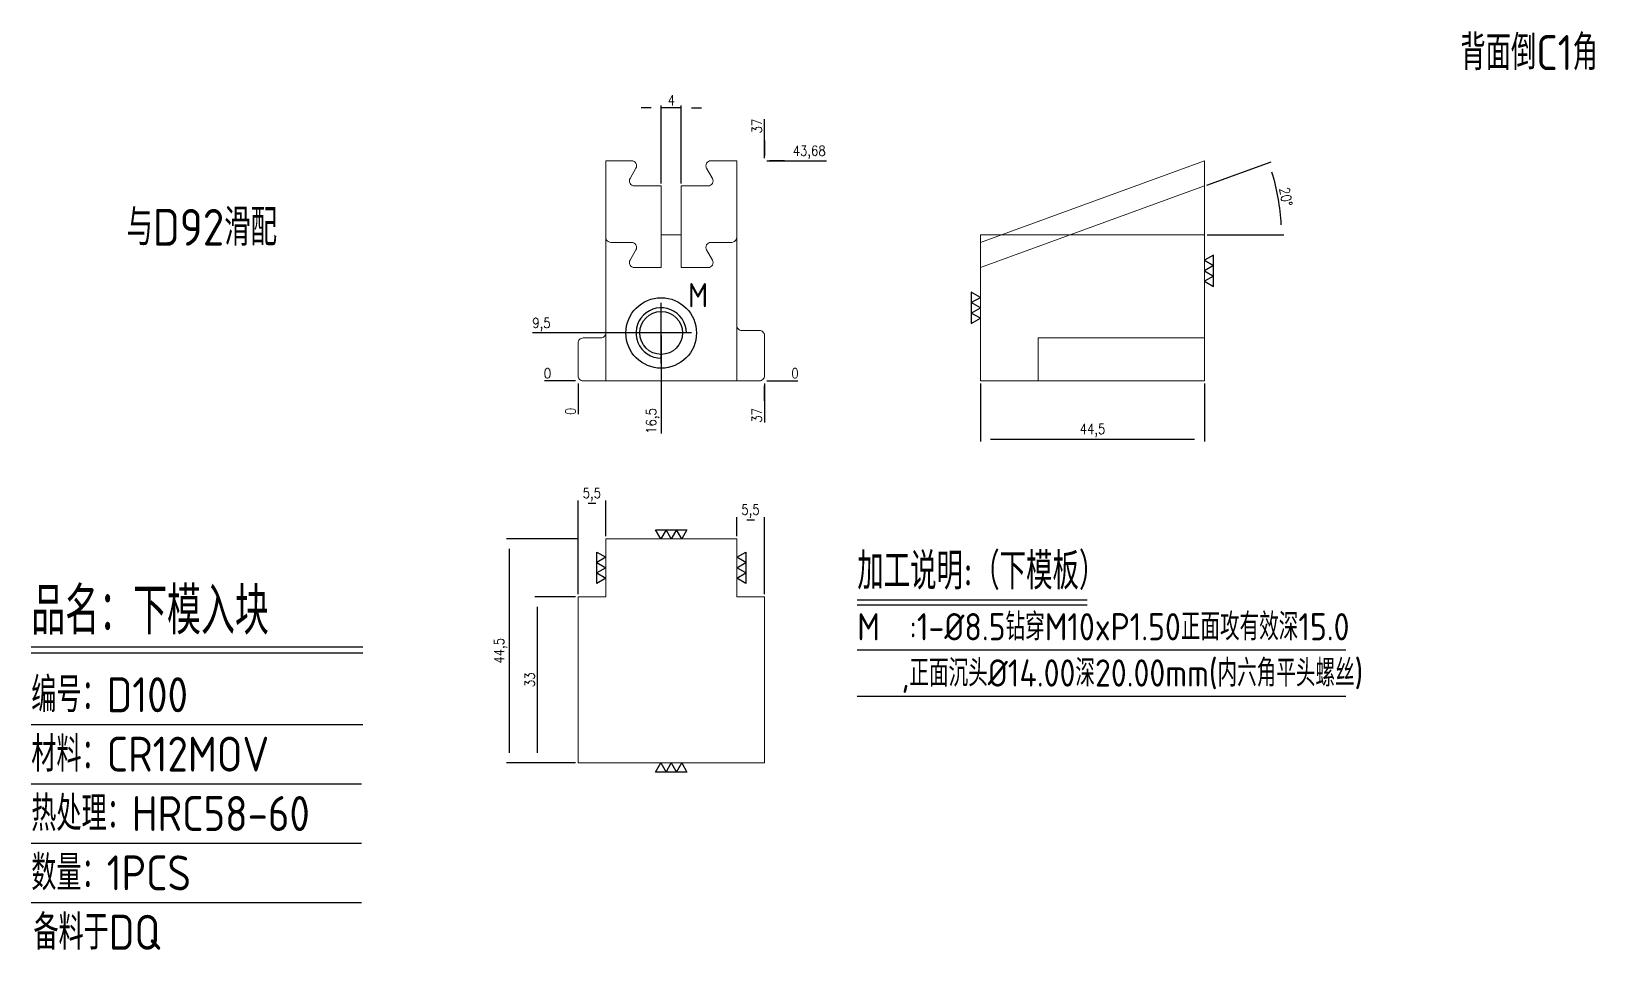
# Model space of a CAD drawing. Header units: millimetres. Extents: x 129306 to 129617, y -3025 to -2842.
import ezdxf
from ezdxf.enums import TextEntityAlignment as Align

# ---------------------------------------------------------------- set-up
doc = ezdxf.new("R2010")
doc.units = ezdxf.units.MM
doc.linetypes.add('CENTER', pattern=[0])
for name, color, linetype in [('DIE_P', 2, 'Continuous'), ('DIM', 4, 'Continuous'), ('LB_P', 2, 'Continuous'), ('TEXT', 4, 'Continuous')]:
    doc.layers.add(name, color=color, linetype=linetype)
doc.styles.add('gbenor', font='gbenor.shx', dxfattribs={"bigfont": 'gbcbig.shx'})
doc.styles.get("Standard").update_dxf_attribs({"font": 'txt.shx', "width": 0.85, "bigfont": 'ctxt.shx'})
doc.dimstyles.new('T-2-WX', dxfattribs={"dimtxt": 2, "dimasz": 2, "dimexe": 0.5, "dimexo": 0.5, "dimgap": 0.5, "dimtad": 1, "dimtxsty": 'Standard', "dimblk": 'OPEN30', "dimcen": 0, "dimazin": 3, "dimtfac": 1, "dimtmove": 0, "dimatfit": 3, "dimldrblk": 'OPEN30', "dimlwd": -1, "dimlwe": -1})

# ---------------------------------------------------------------- blocks, each defined once
blk = doc.blocks.new('*D7579')
at = {"layer": 'Defpoints', "color": 0}
for p in [(129494.74, -2911.79), (129539.24, -2911.79), (129539.24, -2923.35)]:
    blk.add_point(p, dxfattribs=at)
at = {"layer": 'DIM', "color": 0}
for p, q in [((129494.74, -2912.29), (129494.74, -2923.85)), ((129539.24, -2912.29), (129539.24, -2923.85)), ((129496.74, -2923.35), (129537.24, -2923.35))]:
    blk.add_line(p, q, dxfattribs=at)
at = {"layer": 'DIM', "color": 0, "insert": (129516.99, -2921.65), "char_height": 2, "attachment_point": 5}
blk.add_mtext('44,5', dxfattribs=at)
blk = doc.blocks.new('_Open30')
blk = doc.blocks.new('*D7580')
at = {"layer": 'Defpoints', "color": 0}
for p in [(129539.24, -2873.11), (129554.23, -2877.94), (129494.74, -2882.8), (129539.24, -2882.8), (129494.79, -2889.29)]:
    blk.add_point(p, dxfattribs=at)
at = {"layer": 'DIM', "color": 0}
for p, q in [((129539.71, -2872.94), (129552.45, -2868.3)), ((129539.74, -2882.8), (129555.01, -2882.8))]:
    blk.add_line(p, q, dxfattribs=at)
blk.add_arc((129512.6, -2882.8), 41.91, 2.7348, 17.2652, dxfattribs=at)
at = {"layer": 'DIM', "color": 0, "insert": (129555.4, -2875.26), "char_height": 2, "attachment_point": 5, "rotation": 280}
blk.add_mtext('20%%d', dxfattribs=at)
blk = doc.blocks.new('*D7581')
at = {"layer": 'Defpoints', "color": 0}
for p in [(129415.37, -2943.13), (129401.19, -2987.63), (129414.87, -2987.63)]:
    blk.add_point(p, dxfattribs=at)
at = {"layer": 'DIM', "color": 0}
for p, q in [((129414.87, -2943.13), (129400.69, -2943.13)), ((129401.19, -2945.13), (129401.19, -2985.63)), ((129414.37, -2987.63), (129400.69, -2987.63))]:
    blk.add_line(p, q, dxfattribs=at)
at = {"layer": 'DIM', "color": 0, "insert": (129399.5, -2965.38), "char_height": 2, "attachment_point": 5, "rotation": 90}
blk.add_mtext('44,5', dxfattribs=at)
blk = doc.blocks.new('*D7582')
at = {"layer": 'Defpoints', "color": 0}
for p in [(129414.87, -2954.63), (129406.78, -2987.63), (129414.87, -2987.63)]:
    blk.add_point(p, dxfattribs=at)
at = {"layer": 'DIM', "color": 0}
for p, q in [((129414.37, -2954.63), (129406.28, -2954.63)), ((129406.78, -2956.63), (129406.78, -2985.63)), ((129414.37, -2987.63), (129406.28, -2987.63))]:
    blk.add_line(p, q, dxfattribs=at)
at = {"layer": 'DIM', "color": 0, "insert": (129405.28, -2971.13), "char_height": 2, "attachment_point": 5, "rotation": 90}
blk.add_mtext('33', dxfattribs=at)
blk = doc.blocks.new('*D7583')
at = {"layer": 'Defpoints', "color": 0}
for p in [(129420.37, -2936.06), (129420.37, -2943.13), (129414.87, -2954.63)]:
    blk.add_point(p, dxfattribs=at)
at = {"layer": 'DIM', "color": 0}
for p, q in [((129414.87, -2954.13), (129414.87, -2935.56)), ((129416.87, -2936.06), (129418.37, -2936.06)), ((129420.37, -2942.63), (129420.37, -2935.56))]:
    blk.add_line(p, q, dxfattribs=at)
at = {"layer": 'DIM', "color": 0, "insert": (129417.62, -2934.37), "char_height": 2, "attachment_point": 5}
blk.add_mtext('5,5', dxfattribs=at)
blk = doc.blocks.new('*D7584')
at = {"layer": 'Defpoints', "color": 0}
for p in [(129451.87, -2939.35), (129446.37, -2943.13), (129451.87, -2954.63)]:
    blk.add_point(p, dxfattribs=at)
at = {"layer": 'DIM', "color": 0}
for p, q in [((129446.37, -2942.63), (129446.37, -2938.85)), ((129448.37, -2939.35), (129449.87, -2939.35)), ((129451.87, -2954.13), (129451.87, -2938.85))]:
    blk.add_line(p, q, dxfattribs=at)
at = {"layer": 'DIM', "color": 0, "insert": (129449.12, -2937.66), "char_height": 2, "attachment_point": 5}
blk.add_mtext('5,5', dxfattribs=at)
blk = doc.blocks.new('*D7585')
at = {"layer": 'Defpoints', "color": 0}
for p in [(129414.87, -2911.79), (129451.87, -2911.79), (129456.87, -2911.79)]:
    blk.add_point(p, dxfattribs=at)
at = {"layer": 'DIM', "color": 0}
blk.add_line((129452.37, -2911.79), (129458.51, -2911.79), dxfattribs=at)
at = {"layer": 'DIM', "color": 0, "insert": (129457.94, -2910.29), "char_height": 2, "attachment_point": 5}
blk.add_mtext('0', dxfattribs=at)
blk = doc.blocks.new('*D7586')
at = {"layer": 'Defpoints', "color": 0}
for p in [(129451.87, -2868.11), (129456.87, -2868.11), (129414.87, -2911.79)]:
    blk.add_point(p, dxfattribs=at)
at = {"layer": 'DIM', "color": 0}
for p, q in [((129452.37, -2868.11), (129455.87, -2868.11)), ((129455.87, -2868.11), (129452.87, -2868.11)), ((129452.87, -2868.11), (129464.17, -2868.11))]:
    blk.add_line(p, q, dxfattribs=at)
at = {"layer": 'DIM', "color": 0, "insert": (129460.77, -2866.42), "char_height": 2, "attachment_point": 5}
blk.add_mtext('43,68', dxfattribs=at)
blk = doc.blocks.new('*D7587')
at = {"layer": 'Defpoints', "color": 0}
for p in [(129409.87, -2911.79), (129414.87, -2911.79), (129414.87, -2911.79)]:
    blk.add_point(p, dxfattribs=at)
at = {"layer": 'DIM', "color": 0}
blk.add_line((129414.37, -2911.79), (129408.24, -2911.79), dxfattribs=at)
at = {"layer": 'DIM', "color": 0, "insert": (129408.81, -2910.29), "char_height": 2, "attachment_point": 5}
blk.add_mtext('0', dxfattribs=at)
blk = doc.blocks.new('*D7588')
at = {"layer": 'Defpoints', "color": 0}
for p in [(129409.87, -2902.29), (129431.37, -2902.29), (129414.87, -2911.79)]:
    blk.add_point(p, dxfattribs=at)
at = {"layer": 'DIM', "color": 0}
for p, q in [((129413.87, -2902.29), (129405.81, -2902.29)), ((129417.87, -2902.29), (129413.87, -2902.29)), ((129430.87, -2902.29), (129417.87, -2902.29))]:
    blk.add_line(p, q, dxfattribs=at)
at = {"layer": 'DIM', "color": 0, "insert": (129407.59, -2900.6), "char_height": 2, "attachment_point": 5}
blk.add_mtext('9,5', dxfattribs=at)
blk = doc.blocks.new('*D7589')
at = {"layer": 'Defpoints', "color": 0}
for p in [(129414.87, -2911.79), (129451.87, -2911.79), (129451.87, -2916.79)]:
    blk.add_point(p, dxfattribs=at)
at = {"layer": 'DIM', "color": 0}
for p, q in [((129451.87, -2912.29), (129451.87, -2915.79)), ((129451.87, -2915.79), (129451.87, -2912.79)), ((129451.87, -2912.79), (129451.87, -2920.04))]:
    blk.add_line(p, q, dxfattribs=at)
at = {"layer": 'DIM', "color": 0, "insert": (129450.37, -2918.66), "char_height": 2, "attachment_point": 5, "rotation": 90}
blk.add_mtext('37', dxfattribs=at)
blk = doc.blocks.new('*D7590')
at = {"layer": 'Defpoints', "color": 0}
for p in [(129431.37, -2902.29), (129414.87, -2911.79), (129431.37, -2916.79)]:
    blk.add_point(p, dxfattribs=at)
at = {"layer": 'DIM', "color": 0}
for p, q in [((129431.37, -2902.79), (129431.37, -2908.79)), ((129431.37, -2908.79), (129431.37, -2912.79)), ((129431.37, -2912.79), (129431.37, -2922.23))]:
    blk.add_line(p, q, dxfattribs=at)
at = {"layer": 'DIM', "color": 0, "insert": (129429.68, -2919.76), "char_height": 2, "attachment_point": 5, "rotation": 90}
blk.add_mtext('16,5', dxfattribs=at)
blk = doc.blocks.new('*D7591')
at = {"layer": 'Defpoints', "color": 0}
for p in [(129414.87, -2911.79), (129414.87, -2911.79), (129414.87, -2916.79)]:
    blk.add_point(p, dxfattribs=at)
at = {"layer": 'DIM', "color": 0}
blk.add_line((129414.87, -2912.29), (129414.87, -2918.42), dxfattribs=at)
at = {"layer": 'DIM', "color": 0, "insert": (129413.37, -2917.85), "char_height": 2, "attachment_point": 5, "rotation": 90}
blk.add_mtext('0', dxfattribs=at)
blk = doc.blocks.new('*D7592')
at = {"layer": 'Defpoints', "color": 0}
for p in [(129451.87, -2863.11), (129451.87, -2868.11), (129414.87, -2911.79)]:
    blk.add_point(p, dxfattribs=at)
at = {"layer": 'DIM', "color": 0}
for p, q in [((129451.87, -2867.11), (129451.87, -2859.86)), ((129451.87, -2867.61), (129451.87, -2864.11)), ((129451.87, -2864.11), (129451.87, -2867.11))]:
    blk.add_line(p, q, dxfattribs=at)
at = {"layer": 'DIM', "color": 0, "insert": (129450.37, -2861.23), "char_height": 2, "attachment_point": 5, "rotation": 90}
blk.add_mtext('37', dxfattribs=at)
blk = doc.blocks.new('*D7593')
at = {"layer": 'Defpoints', "color": 0}
for p in [(129431.37, -2857.61), (129431.37, -2873.11), (129435.37, -2873.11)]:
    blk.add_point(p, dxfattribs=at)
at = {"layer": 'DIM', "color": 0}
for p, q in [((129429.37, -2857.61), (129427.37, -2857.61)), ((129431.37, -2872.61), (129431.37, -2857.11)), ((129435.37, -2857.61), (129431.37, -2857.61)), ((129435.37, -2872.61), (129435.37, -2857.11)), ((129437.37, -2857.61), (129439.37, -2857.61))]:
    blk.add_line(p, q, dxfattribs=at)
at = {"layer": 'DIM', "color": 0, "insert": (129433.37, -2856.11), "char_height": 2, "attachment_point": 5}
blk.add_mtext('4', dxfattribs=at)

msp = doc.modelspace()

# ---------------------------------------------------------------- linework, layer by layer
at = {"layer": 'DIE_P', "color": 1, "lineweight": 15}
for p, q in [((129539.238, -2868.109), (129494.738, -2884.305)), ((129539.238, -2873.109), (129494.788, -2889.287)), ((129494.738, -2882.803), (129539.238, -2882.803))]:
    msp.add_line(p, q, dxfattribs=at)
at = {"layer": 'DIE_P', "lineweight": 15}
for p, q in [((129446.373, -2900.787), (129446.373, -2911.787)), ((129420.373, -2902.287), (129420.373, -2911.787)), ((129506.238, -2903.287), (129539.238, -2903.287)), ((129506.238, -2903.287), (129506.238, -2911.787))]:
    msp.add_line(p, q, dxfattribs=at)
at = {"layer": 'DIE_P', "linetype": 'Continuous', "lineweight": 15}
msp.add_lwpolyline([(129414.873, -2904.287), (129414.873, -2910.787, 0.4142136), (129415.873, -2911.787), (129450.873, -2911.787, 0.4142136), (129451.873, -2910.787), (129451.873, -2902.787, 0.4142136), (129450.873, -2901.787), (129447.373, -2901.787, -0.4142136), (129446.373, -2900.787), (129446.373, -2868.111), (129441.255, -2868.111, 0.5773503), (129440.389, -2869.611), (129441.544, -2871.611, -0.5773503), (129440.678, -2873.111), (129435.373, -2873.111), (129435.373, -2882.803), (129431.373, -2882.803), (129431.373, -2873.111), (129426.068, -2873.111, -0.5773503), (129425.202, -2871.611), (129426.357, -2869.611, 0.5773503), (129425.491, -2868.111), (129420.373, -2868.111), (129420.373, -2902.287, -0.4142136), (129419.373, -2903.287), (129415.873, -2903.287, 0.4142136)], format="xyb", close=True, dxfattribs=at)
msp.add_lwpolyline([(129539.238, -2868.109), (129539.238, -2911.787), (129494.738, -2911.787), (129494.738, -2882.803)], dxfattribs=at)
at = {"layer": 'DIE_P', "lineweight": 15}
msp.add_lwpolyline([(129446.373, -2883.307, -0.4142136), (129445.373, -2884.307), (129441.255, -2884.307, 0.5773503), (129440.389, -2885.807), (129441.544, -2887.807, -0.5773503), (129440.678, -2889.307), (129435.373, -2889.307), (129435.373, -2882.803), (129431.373, -2882.803), (129431.373, -2889.307), (129426.068, -2889.307, -0.5773503), (129425.202, -2887.807), (129426.357, -2885.807, 0.5773503), (129425.491, -2884.307), (129421.373, -2884.307, -0.4142136), (129420.373, -2883.307)], format="xyb", dxfattribs=at)
at = {"layer": 'DIE_P'}
msp.add_lwpolyline([(129436.373, -2902.287, 2.4142136), (129431.373, -2907.287)], format="xyb", dxfattribs=at)
at = {"layer": 'DIE_P', "linetype": 'CENTER'}
for points in [[(129431.373, -2908.287), (129431.373, -2896.287)], [(129437.373, -2902.287), (129425.373, -2902.287)]]:
    msp.add_lwpolyline(points, dxfattribs=at)
at = {"layer": 'DIE_P', "linetype": 'Continuous', "lineweight": 15}
msp.add_lwpolyline([(129420.373, -2943.132), (129446.373, -2943.132), (129446.373, -2954.632), (129451.873, -2954.632), (129451.873, -2987.632), (129414.873, -2987.632), (129414.873, -2954.632), (129420.373, -2954.632)], close=True, dxfattribs=at)
at = {"layer": 'DIE_P', "linetype": 'Continuous'}
msp.add_circle((129431.373, -2902.287), 7, dxfattribs=at)
at = {"layer": 'DIE_P'}
msp.add_circle((129431.373, -2902.287), 4.25, dxfattribs=at)
at = {"layer": 'DIM', "color": 4, "linetype": 'Continuous', "lineweight": 25}
for p, q in [((129306.317, -2964.568), (129372.14, -2964.568)), ((129306.317, -2965.781), (129372.14, -2965.781)), ((129306.317, -2979.992), (129372.14, -2979.992)), ((129306.317, -2991.776), (129371.854, -2991.776)), ((129306.317, -3003.561), (129371.854, -3003.561)), ((129306.317, -3015.345), (129371.854, -3015.345))]:
    msp.add_line(p, q, dxfattribs=at)
at = {"layer": 'LB_P', "color": 4}
for points in [[(129541.038, -2886.83), (129539.238, -2887.869), (129541.038, -2888.909), (129539.238, -2889.948), (129541.038, -2890.987), (129539.238, -2892.026), (129541.038, -2893.066), (129541.038, -2886.83)], [(129492.938, -2900.413), (129494.738, -2899.373), (129492.938, -2898.334), (129494.738, -2897.295), (129492.938, -2896.256), (129494.738, -2895.216), (129492.938, -2894.177), (129492.938, -2900.413)], [(129436.491, -2941.332), (129435.452, -2943.132), (129434.412, -2941.332), (129433.373, -2943.132), (129432.334, -2941.332), (129431.295, -2943.132), (129430.255, -2941.332), (129436.491, -2941.332)], [(129418.573, -2945.764), (129420.373, -2946.803), (129418.573, -2947.842), (129420.373, -2948.882), (129418.573, -2949.921), (129420.373, -2950.96), (129418.573, -2951.999), (129418.573, -2945.764)], [(129448.173, -2951.999), (129446.373, -2950.96), (129448.173, -2949.921), (129446.373, -2948.882), (129448.173, -2947.842), (129446.373, -2946.803), (129448.173, -2945.764), (129448.173, -2951.999)], [(129430.255, -2989.432), (129431.295, -2987.632), (129432.334, -2989.432), (129433.373, -2987.632), (129434.412, -2989.432), (129435.452, -2987.632), (129436.491, -2989.432), (129430.255, -2989.432)]]:
    msp.add_lwpolyline(points, close=True, dxfattribs=at)
at = {"layer": 'TEXT', "color": 3}
for p, q in [((129470.302, -2955.279), (129515.922, -2955.279)), ((129470.302, -2956.224), (129515.922, -2956.224)), ((129470.302, -2965.188), (129567.292, -2965.188)), ((129470.302, -2974.368), (129567.292, -2974.368))]:
    msp.add_line(p, q, dxfattribs=at)

# ---------------------------------------------------------------- texts
at = {"layer": 'DIM', "color": 3, "linetype": 'Continuous', "lineweight": 25, "style": 'gbenor'}
for s, height, p in [('品名：下模入块', 9.3582, (129306.317, -2962.142)), ('编号：D100', 6.932, (129306.317, -2977.566)), ('材料：CR12MOV', 6.932, (129306.317, -2989.35)), ('热处理：HRC58-60', 6.93203, (129306.317, -3001.135)), ('数量：1PCS', 6.932, (129306.317, -3012.919)), ('备料于DQ', 6.932, (129306.739, -3024.704))]:
    msp.add_text(s, height=height, dxfattribs=at).set_placement(p)
at = {"layer": 'TEXT', "color": 4, "lineweight": 18, "style": 'gbenor'}
msp.add_text('背面倒C1角', height=6.9635, dxfattribs=at).set_placement((129590.052, -2850.121))
at = {"layer": 'TEXT', "color": 4, "style": 'gbenor'}
for s, height, p in [('与D92滑配', 7.29, (129325.201, -2884.962)), ('加工说明:（下模板）', 7.29, (129470.302, -2953.2)), ('M  :1-%%C8.5钻穿M10xP1.50正面攻有效深15.0', 5.4, (129470.302, -2963.298)), ('   ,正面沉头%%C14.00深20.00mm(内六角平头螺丝)', 5.4, (129470.302, -2972.478))]:
    msp.add_text(s, height=height, dxfattribs=at).set_placement(p)
msp.add_text('M', height=4.8, dxfattribs=at).set_placement((129438.701, -2894.784), align=Align.MIDDLE_CENTER)

# ---------------------------------------------------------------- dimensions: what is measured, and where the dimension line sits
at = {"layer": 'DIM', "color": 4}
for base, p1, p2, picture, middle in [((129431.373, -2857.613), (129435.373, -2873.111), (129431.373, -2873.111), '*D7593', (129433.373, -2856.113)), ((129539.238, -2923.345), (129494.738, -2911.787), (129539.238, -2911.787), '*D7579', (129516.988, -2921.655)), ((129420.373, -2936.062), (129414.873, -2954.632), (129420.373, -2943.132), '*D7583', (129417.623, -2934.371)), ((129451.873, -2939.354), (129446.373, -2943.132), (129451.873, -2954.632), '*D7584', (129449.123, -2937.663))]:
    dim = msp.add_linear_dim(base=base, p1=p1, p2=p2, dimstyle='T-2-WX', dxfattribs=at)
    dim.commit()
    dim.dimension.update_dxf_attribs({"geometry": picture, "text_midpoint": middle})
for feature_location, offset, dtype, origin, picture, middle in [((129451.873, -2868.111), (0, 5), 1, (129414.873, -2911.787), '*D7592', (129450.373, -2861.235)), ((129451.873, -2868.111), (5, 0), 0, (129414.873, -2911.787), '*D7586', (129460.773, -2866.421)), ((129431.373, -2902.287), (-21.5, 0), 0, (129414.873, -2911.787), '*D7588', (129407.592, -2900.597)), ((129431.373, -2902.287), (0, -14.5), 1, (129414.873, -2911.787), '*D7590', (129429.683, -2919.756)), ((129414.873169543, -2911.787071275), (-5, 0), 0, (129414.873169543, -2911.787071275), '*D7587', (129408.806502876, -2910.287071275)), ((129451.873169563, -2911.787071275), (5, 0), 0, (129414.873169543, -2911.787071275), '*D7585', (129457.939836229, -2910.287071275)), ((129414.873169543, -2911.787071275), (0, -5), 1, (129414.873169543, -2911.787071275), '*D7591', (129413.373169543, -2917.853737942)), ((129451.873, -2911.787), (0, -5), 1, (129414.873, -2911.787), '*D7589', (129450.373, -2918.663))]:
    dim = msp.add_ordinate_dim(feature_location=feature_location, offset=offset, dtype=dtype, origin=origin, dimstyle='T-2-WX', dxfattribs=at)
    dim.commit()
    dim.dimension.update_dxf_attribs({"geometry": picture, "text_midpoint": middle})
dim = msp.add_angular_dim_2l(base=(129554.226, -2877.938), line1=((129494.738, -2882.803), (129539.238, -2882.803)), line2=((129539.238, -2873.109), (129494.788, -2889.287)), dimstyle='T-2-WX', dxfattribs=at)
dim.commit()
dim.dimension.update_dxf_attribs({"geometry": '*D7580', "text_midpoint": (129555.397, -2875.257)})
dim = msp.add_linear_dim(base=(129401.189, -2987.632), p1=(129415.373, -2943.132), p2=(129414.873, -2987.632), angle=90, dimstyle='T-2-WX', dxfattribs=at)
dim.commit()
dim.dimension.update_dxf_attribs({"geometry": '*D7581', "text_midpoint": (129401.189, -2965.382), "dimtype": 160})
dim = msp.add_linear_dim(base=(129406.781, -2987.632), p1=(129414.873, -2954.632), p2=(129414.873, -2987.632), angle=90, dimstyle='T-2-WX', dxfattribs=at)
dim.commit()
dim.dimension.update_dxf_attribs({"geometry": '*D7582', "text_midpoint": (129405.281, -2971.132)})

doc.saveas('drawing.dxf')
